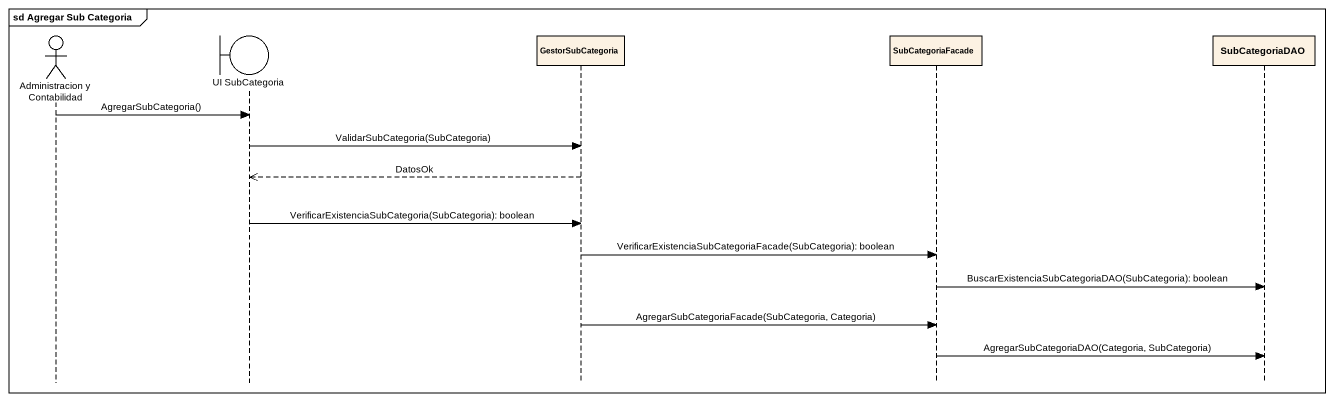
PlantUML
@startuml
mainframe sd Agregar Sub Categoria
hide footbox
actor "Administracion y Contabilidad" as Administracion_y
boundary "UI SubCategoria" as UI_SubCategoria
participant GestorSubCategoria
participant SubCategoriaFacade
participant SubCategoriaDAO

Administracion_y -> UI_SubCategoria : AgregarSubCategoria()
UI_SubCategoria -> GestorSubCategoria : ValidarSubCategoria(SubCategoria)
GestorSubCategoria -->> UI_SubCategoria : DatosOk
UI_SubCategoria -> GestorSubCategoria : VerificarExistenciaSubCategoria(SubCategoria): boolean
GestorSubCategoria -> SubCategoriaFacade : VerificarExistenciaSubCategoriaFacade(SubCategoria): boolean
SubCategoriaFacade -> SubCategoriaDAO : BuscarExistenciaSubCategoriaDAO(SubCategoria): boolean
GestorSubCategoria -> SubCategoriaFacade : AgregarSubCategoriaFacade(SubCategoria, Categoria)
SubCategoriaFacade -> SubCategoriaDAO : AgregarSubCategoriaDAO(Categoria, SubCategoria)
@enduml
